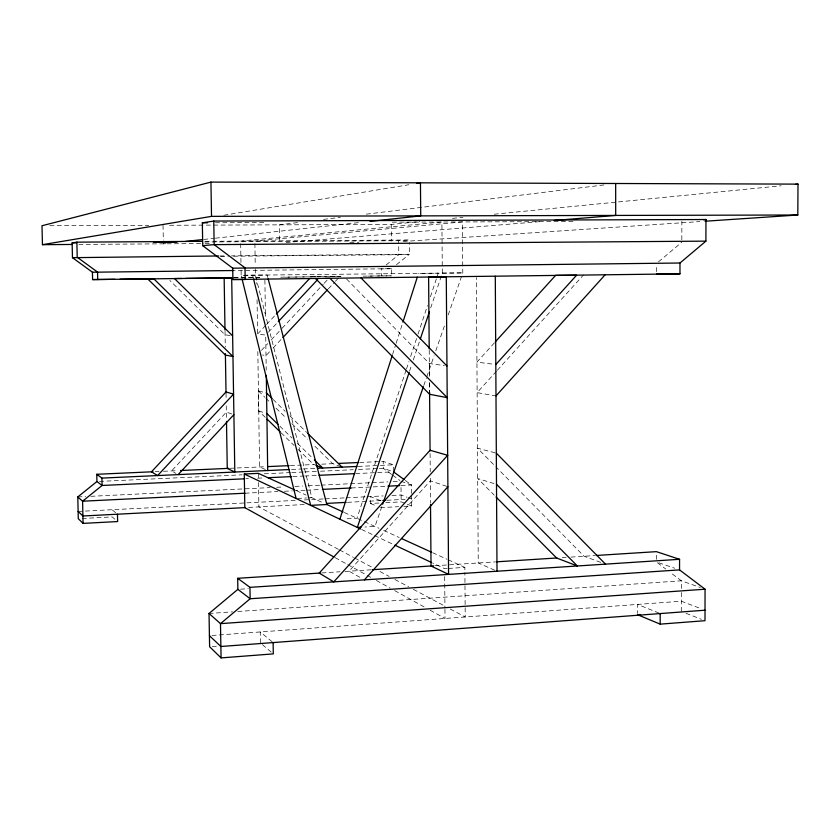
<?xml version="1.0" encoding="UTF-8"?>
<svg xmlns="http://www.w3.org/2000/svg" width="840" height="840" viewBox="0 0 840 840"><rect width="100%" height="100%" fill="white"/><g stroke="black" fill="none" stroke-linecap="round" stroke-linejoin="round"><path stroke-width="0.63" stroke-dasharray="4.2 3.15" d="M656.387 559.377L656.397 552.941M656.534 271.667L656.544 264.642M681.293 611.425L681.324 589.722M681.324 588.452L681.335 580.787L669.9 572.145M681.839 239.736L681.87 221.183M392.564 354.501L395.756 344.516M396.155 343.276L402.538 323.306M406.077 370.209L356.969 518.259L344.768 518.92M406.487 368.959L408.965 361.494M410.613 356.517L417.627 335.37M418.036 334.12L427.529 305.508M430.416 296.804L438.26 273.157L418.499 273.409M409.574 371.144L411.642 364.938M413.301 359.982L419.517 341.376M430.7 307.881L442.312 273.147L441.903 222.002L240.629 241.08M381.822 506.667L374.966 526.449L364.896 527.016M423.801 385.455L426.374 378.031M426.804 376.793L434.081 355.761M435.792 350.816L445.221 323.61M448.214 314.947L462.777 272.895L462.42 221.928L254.856 240.986M496.451 371.238L477.12 392.637L494.718 395.714M497.332 370.262L583.453 274.953M494.435 342.836L476.931 362.124L494.55 364.381M269.556 351.803L265.997 355.614L262.51 355.005M273.116 347.991L281.127 339.413M328.304 288.897L334.53 282.219M335.423 281.264L338.09 278.407M265.629 325.458L257.576 334.047L265.703 335.087L266.217 370.083M266.522 324.502L275.468 314.969M268.391 332.22L277.347 322.655M261.461 350.354L267.729 343.644M271.31 339.812L281.169 329.269M282.072 328.314L323.284 284.225M324.177 283.269L328.661 278.481M658.486 261.839L681.839 242.203M386.127 264.968L398.8 254.72L409.395 254.247L409.29 242.582M396.501 264.684L409.395 254.247L231.536 255.853M223.828 215.261L408.807 184.748M297.528 222.611L279.353 224.847L279.615 243.033M323.505 219.418L340.379 217.35M366.356 214.158L605.273 184.779M163.38 243.841L165.974 243.558M203.668 239.463L214.074 238.329M215.366 238.192L358.344 222.653M169.565 225.267L391.241 224.427L419.916 221.582M452.508 218.358L462.945 217.319M494.235 214.221L781.053 185.808M286.146 242.498L541.159 221.55M212.216 646.538L218.726 646.044M212.027 635.471L681.303 601.22L701.452 608.864M204.582 242.004L398.664 240.713L409.269 239.988L212.972 241.259M209.034 613.484L232.585 611.846M237.825 611.489L681.335 580.787L700.319 587.517M403.169 241.479L699.804 221.582M240.482 589.187L248.325 588.672M321.825 572.933L339.98 571.778M344.978 571.462L371.154 569.793M434.858 565.74L495.453 561.887M562.18 557.645L566.107 557.393M571 557.088L594.899 555.566M447.153 568.523L444.623 568.691L432.768 563.083M448.423 568.438L464.856 567.389L464.888 571.305M380.447 507.644L398.675 506.678M403.882 506.405L411.695 505.985L411.59 495.18M248.651 507.423L304.238 504.546M347.456 502.32L382.82 500.483M386.883 500.273L405.122 499.338M82.194 518.49L112.192 516.926L117.632 521.556M380.373 500.619L370.356 496.566L370.43 503.475L379.386 503.003M385.791 502.667L401.163 501.869L411.695 505.985M297.423 498.435L306.59 497.973M307.902 497.9L311.84 497.7L256.988 281.494M78.12 511.445L295.176 500.399M304.332 499.937L323.946 498.929M325.258 498.866L344.873 497.868M346.175 497.805L365.788 496.797M367.101 496.734L383.166 495.915M391.944 495.474L401.09 495.002L406.949 497.228M77.795 496.944L85.638 496.566M90.877 496.314L270.123 487.61M276.665 487.294L283.206 486.98M294.987 486.402L302.831 486.024M308.07 485.772L319.841 485.205M321.153 485.132L370.87 482.727M372.183 482.664L387.881 481.898M393.11 481.646L398.349 481.394M245.081 493.206L277.841 491.589M284.393 491.264L292.257 490.875M293.57 490.812L305.361 490.235M306.673 490.171L321.08 489.457M351.225 487.977L386.6 486.234M401.016 485.52L411.506 485.006L411.579 493.909M99.54 481.404L242.067 474.831M264.296 473.802L290.451 472.605M291.753 472.542L303.524 471.996M304.836 471.933L319.211 471.272M320.523 471.209L353.209 469.707M358.439 469.466L378.053 468.562M379.365 468.5L383.281 468.321L392.395 471.44M245.847 478.748L248.462 478.622M257.607 478.191L264.149 477.887M292.897 476.543L303.356 476.049M304.657 475.997L317.73 475.377M355.635 473.603L392.228 471.891M155.211 471.66L158.991 471.492M163.475 471.282L177.859 470.642M229.845 468.3L265.503 466.704M290.346 465.591L315.2 464.468M321.741 464.173L334.824 463.586M359.667 462.473L383.219 461.412L393.467 464.804L393.519 470.663M291.491 469.445L301.949 468.972M303.261 468.909L316.334 468.321M358.166 466.41L379.082 465.455M380.394 465.392L393.467 464.804M391.534 268.706L381.245 268.905L381.318 275.909L391.608 275.846L391.534 268.706L233.572 270.606M234.161 277.851L259.749 277.526M285.327 277.2L341.744 276.476M367.994 276.139L391.608 275.846M442.312 273.147L462.777 272.895L241.164 275.32L241.08 270.249M233.688 277.788L259.812 277.463M280.718 277.19L340.82 276.433M363.027 276.15L381.318 275.909M219.765 255.959L226.296 255.896M220.563 256.337L228.428 256.263M233.667 256.211L398.8 254.72L398.664 240.713M205.118 241.311L211.659 241.269M78.855 244.419L203.868 243.558M205.17 243.547L211.701 243.506M349.808 242.55L358.911 242.487M330.456 276.56L339.875 276.496M311.241 276.801L320.324 276.748M259.046 277.483L256.725 277.494L256.82 284.036M215.428 222.768L265.22 222.6M392.312 222.169L574.434 221.55M49.812 225.719L148.712 225.341M230.097 335.506L225.067 334.803L169.848 280.445M346.563 278.985L429.324 363.51L444.444 365.631M265.251 417.333L258.741 410.981L258.437 390.925L266.553 393.046M495.054 452.802L477.488 448.203L494.949 465.906M258.741 410.981L265.703 413.123M493.994 483.536L477.687 478.506L494.214 495.149M231.735 413.942L226.338 412.125L171.581 470.925L175.938 473.382M446.723 486.339L430.322 480.816L349.062 571.2L362.229 578.634M658.833 562.779L674.678 568.218M400.964 481.268L411.506 485.006L405.163 480.354M340.925 466.704L332.714 463.68L313.215 444.581M600.736 562.391L584.083 556.248L495.863 466.83M408.114 497.669L411.632 499.002M686.028 613.284L701.432 619.311M659.001 613.085L637.518 604.422L637.518 613.421M370.43 503.475L377.108 506.247M265.387 469.518L259.581 466.967L257.796 349.156M494.655 570.192L478.244 562.978L476.385 277.662M296.572 490.749L306.117 495.096M310.894 497.269L323.369 502.95M344.316 512.495L378.924 528.255M383.702 530.428L399.21 537.495M432.632 552.71L446.954 559.23M448.151 559.776L464.856 567.389M361.641 529.473L373.495 535.069M374.682 535.637L393.656 544.593M338.415 549.339L258.888 506.898L258.478 479.808M339.57 549.948L353.399 557.329M354.554 557.949L372.992 567.788M379.911 571.473L389.13 576.398M394.894 579.474L408.723 586.856M413.343 589.312L444.465 605.924M450.219 609L465.203 616.99L464.898 572.607M335.192 557.666L346.626 563.997M347.77 564.627L366.082 574.76M367.227 575.4L370.65 577.29M376.373 580.461L390.106 588.063M394.685 590.594L425.565 607.698M430.143 610.228L445.022 618.461L444.948 609.294M391.608 474.411L383.281 468.321L383.219 461.412M392.647 475.167L399.924 480.501M657.426 562.726L665.742 569.005M115.668 512.715L112.035 509.723L112.088 512.127M272.139 641.76L260.243 631.953L260.411 642.925M262.395 644.616L271.32 652.197M279.888 426.206L291.994 438.029M297.581 443.478L312.469 458.031M281.075 432.768L294.105 445.473M297.822 449.106L313.645 464.541M258.437 390.925L264.936 397.288M265.86 398.202L270.501 402.749M276.077 408.209L286.282 418.205M291.858 423.665L307.639 439.131M273.084 399.452L285.212 411.338M289.873 415.916L306.663 432.38M267.834 277.546L267.173 275.016L241.164 275.32L241.784 277.851M256.673 280.224L255.381 275.142L255.245 266.291M252.588 275.195L253.228 277.736M163.034 225.288L163.306 240.125M240.671 243.621L240.965 262.637M225.026 331.411L225.278 347.067M226.034 393.225L226.139 399.525M226.244 405.825L226.475 420.137M264.894 280.067L265.43 316.596M257.061 299.712L257.597 334.992M254.898 243.516L255.224 265.02M258.373 473.361L258.458 478.517M429.324 363.51L429.44 376.331M429.492 382.736L429.566 391.713M401.026 487.505L401.163 501.869M391.241 224.427L391.398 240.986M444.685 576.545L444.938 607.981M429.219 350.207L429.44 376.362M429.492 382.904L429.576 392.06M430.091 453.516L430.238 471.828M430.3 478.265L430.5 503.213"/><path stroke-width="1.26" d="M273.137 642.579L273.294 653.888L221.067 657.899L220.49 623.648L250.142 598.752L679.55 569.888L705.065 589.207L704.991 620.697L660.188 624.141L660.188 613.567M679.55 569.888L679.56 559.303L656.397 551.649L596.211 555.481M232.722 268.18L232.901 279.52L679.97 273.84L679.98 263.014L705.904 241.143L705.957 219.524L213.759 221.056L202.335 222.821L202.724 245.679L232.722 268.18L679.98 263.014M705.033 221.225L797.811 215.009L798 184.128L210.945 182.102L42 225.75L42.441 244.671L72.356 244.461M339.885 519.194L392.165 355.751M402.938 322.067L417.302 277.147M409.154 372.382L357.346 527.447L361.127 527.226M420.346 338.887L429.461 311.598M382.683 504.189L423.37 386.683M364.423 579.873L447.899 486.738M495.978 395.934L605.105 274.817M495.81 364.539L576.629 275.184L555.681 275.31L495.306 341.87M178.122 474.621L233.888 414.666M282.912 337.502L327.411 289.842M276.36 314.013L309.445 278.712M278.24 321.699L317.635 279.615M221.067 657.899L209.612 646.726L209.034 613.484L237.867 589.355L237.689 578.288L320.114 573.038M117.474 514.206L117.632 521.556L83.087 523.383L78.278 518.7L77.795 496.944L96.925 481.53L96.768 474.285L153.017 471.755M42.441 244.671L211.523 216.363L797.811 215.009M416.567 183.466L420.452 182.826L420.735 215.88L370.041 221.382M233.436 270.522L92.431 272.223L72.471 257.67L72.135 242.876L76.881 242.151L202.503 241.332M185.472 241.437L202.367 239.6M795.396 184.391L798 184.128M72.471 257.67L218.453 255.969M202.724 245.679L214.158 244.629L705.904 241.143M554.232 220.479L615.699 215.428L615.668 183.498M640.101 614.513L637.518 614.702L660.188 624.141M705.012 610.207L220.878 646.496L209.422 635.659M705.065 589.207L220.49 623.648L209.034 613.484M703.427 219.702L705.957 219.524M237.689 578.288L249.963 587.349L679.56 559.303M372.456 569.709L433.587 565.824M496.766 561.803L556.952 557.981M245.311 507.602L82.919 515.991L78.12 511.445M326.508 503.402L346.154 502.383M382.82 500.483L385.581 500.346M245.081 493.206L82.593 501.207L77.795 496.944M322.392 489.394L351.225 487.977M387.912 486.171L399.704 485.583M244.545 478.81L102.092 485.478L82.593 501.207L83.087 523.383M268.065 477.708L291.596 476.606M319.043 475.314L354.322 473.666M180.484 470.526L228.879 468.353M268.118 466.589L289.044 465.644M338.741 463.407L358.365 462.536M96.768 474.285L101.934 478.096L288.876 469.57M317.635 468.258L356.864 466.473M334.047 557.025L244.808 507.623L244.283 474.012L258.373 473.361L294.179 489.668M92.431 272.223L92.589 279.584L232.848 277.862M92.589 279.584L114.797 279.3M120.026 279.237L148.764 278.869M174.899 278.544L181.429 278.46M185.346 278.407L224.542 277.904M72.135 242.876L76.073 242.855M153.447 242.34L177.051 242.183M656.534 274.008L679.97 273.84M202.335 222.821L207.575 222.799M325.185 278.418L330.057 278.407L447.206 397.656L429.587 394.275L315.452 278.45M232.901 279.52L245.185 279.51L244.997 267.824L214.158 244.629L213.759 221.056M315.913 465.413L321.573 467.586M326.413 504.336L343.119 511.949M401.604 538.577L431.435 552.163M244.283 474.012L360.455 528.906M394.842 545.16L431.592 562.527M393.53 471.828L404.103 479.577M96.925 481.53L102.092 485.478L101.934 478.096M237.867 589.355L250.142 598.752L249.963 587.349M266.858 413.48L278.03 424.389M314.328 459.848L322.707 468.027M267.12 419.149L280.14 431.855M266.553 393.046L272.149 398.538M307.598 433.293L342.101 467.145M174.531 278.607L232.617 335.864M496.503 484.312L577.364 565.981L556.615 558.001L496.041 496.997M496.314 453.128L605.504 564.144M361.095 277.998L446.954 365.988M268.159 278.817L326.823 504.525L310.643 505.365L253.554 279.006M242.099 279.121L296.111 498.498M76.881 242.151L77.207 257.24L97.545 272.076L97.703 279.584M225.005 330.11L224.144 277.914L231.693 277.882L234.811 472.038L227.262 468.416L226.496 421.449M225.383 353.598L226.023 392.742M210.945 182.102L211.523 216.363M266.301 375.302L267.697 470.536M429.209 348.894L428.61 276.969L446.281 276.895L448.57 574.381L431.036 565.981L430.511 504.525M429.576 392.06L430.07 450.901M495.296 276.255L497.007 571.221M447.657 455.291L333.774 581.879L319.231 573.101L430.07 450.261L447.657 455.291M226.013 391.965L151.441 471.828L157.616 475.556L233.562 394.118L226.013 391.965M153.846 278.869L147.703 278.891L225.404 355.058L232.953 356.506L153.846 278.869"/></g></svg>
